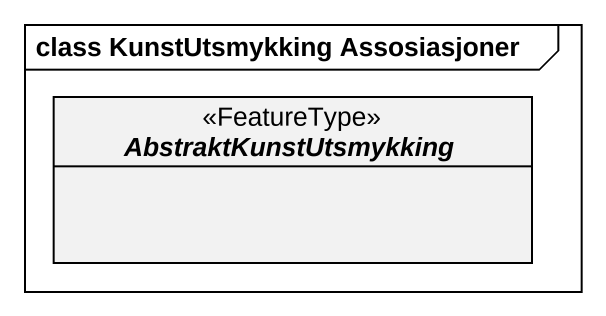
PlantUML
@startuml
mainframe class KunstUtsmykking Assosiasjoner
hide circle
hide empty members
abstract class AbstraktKunstUtsmykking <<FeatureType>>
@enduml
